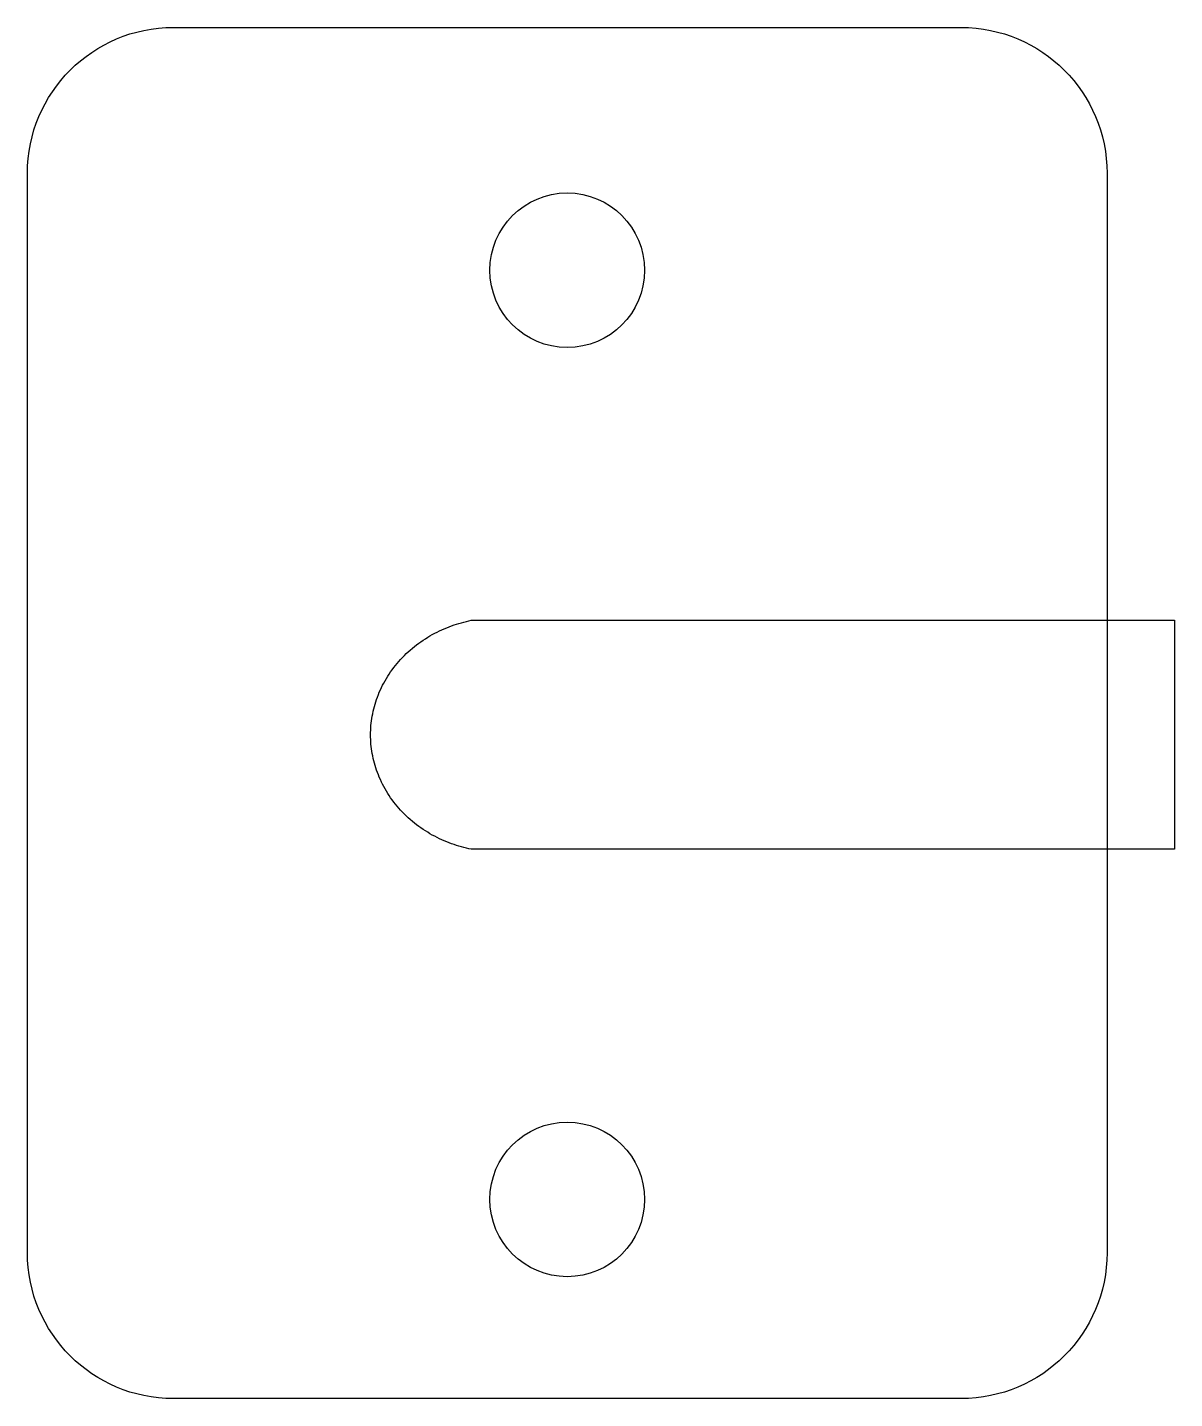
# Model space of a CAD drawing. Extents: x -1018.5 to -979.2, y 1276.5 to 1323.5.
import ezdxf

# ---------------------------------------------------------------- set-up
doc = ezdxf.new("R2010")
doc.units = 0
doc.layers.get('0').update_dxf_attribs({"linetype": 'CONTINUOUS'})

msp = doc.modelspace()

# ---------------------------------------------------------------- linework, layer by layer
for p, q in [((-1013.5, 1323.527), (-986.5, 1323.527)), ((-1018.5, 1281.527), (-1018.5, 1318.527)), ((-981.5, 1318.527), (-981.5, 1281.527)), ((-1004.462, 1302.8), (-1004.38, 1302.84)), ((-1004.38, 1302.84), (-1004.298, 1302.879)), ((-1004.298, 1302.879), (-1004.215, 1302.915)), ((-1004.215, 1302.915), (-1004.132, 1302.95)), ((-1004.132, 1302.95), (-1004.048, 1302.983)), ((-1004.048, 1302.983), (-1003.964, 1303.015)), ((-1003.964, 1303.015), (-1003.88, 1303.044)), ((-1003.88, 1303.044), (-1003.795, 1303.072)), ((-1003.795, 1303.072), (-1003.711, 1303.099)), ((-1003.711, 1303.099), (-1003.626, 1303.123)), ((-1003.626, 1303.123), (-1003.542, 1303.146)), ((-1003.542, 1303.146), (-1003.457, 1303.167)), ((-1003.457, 1303.167), (-1003.373, 1303.187)), ((-1003.373, 1303.187), (-1003.289, 1303.204)), ((-1003.289, 1303.204), (-979.186, 1303.204)), ((-979.186, 1303.204), (-979.186, 1295.354)), ((-1005.164, 1302.361), (-1005.09, 1302.417)), ((-1005.09, 1302.417), (-1005.014, 1302.47)), ((-1005.014, 1302.47), (-1004.938, 1302.523)), ((-1004.938, 1302.523), (-1004.861, 1302.573)), ((-1004.861, 1302.573), (-1004.783, 1302.622)), ((-1004.783, 1302.622), (-1004.704, 1302.669)), ((-1004.704, 1302.669), (-1004.624, 1302.714)), ((-1004.624, 1302.714), (-1004.543, 1302.758)), ((-1004.543, 1302.758), (-1004.462, 1302.8)), ((-1005.709, 1301.864), (-1005.646, 1301.931)), ((-1005.646, 1301.931), (-1005.581, 1301.997)), ((-1005.581, 1301.997), (-1005.515, 1302.061)), ((-1005.515, 1302.061), (-1005.448, 1302.124)), ((-1005.448, 1302.124), (-1005.379, 1302.186)), ((-1005.379, 1302.186), (-1005.308, 1302.246)), ((-1005.308, 1302.246), (-1005.237, 1302.304)), ((-1005.237, 1302.304), (-1005.164, 1302.361)), ((-1006.103, 1301.362), (-1006.052, 1301.437)), ((-1006.052, 1301.437), (-1005.999, 1301.511)), ((-1005.999, 1301.511), (-1005.944, 1301.584)), ((-1005.944, 1301.584), (-1005.888, 1301.656)), ((-1005.888, 1301.656), (-1005.83, 1301.726)), ((-1005.83, 1301.726), (-1005.77, 1301.796)), ((-1005.77, 1301.796), (-1005.709, 1301.864)), ((-1006.368, 1300.897), (-1006.328, 1300.976)), ((-1006.328, 1300.976), (-1006.287, 1301.055)), ((-1006.287, 1301.055), (-1006.244, 1301.133)), ((-1006.244, 1301.133), (-1006.199, 1301.21)), ((-1006.199, 1301.21), (-1006.152, 1301.287)), ((-1006.152, 1301.287), (-1006.103, 1301.362)), ((-1006.561, 1300.413), (-1006.534, 1300.494)), ((-1006.534, 1300.494), (-1006.505, 1300.575)), ((-1006.505, 1300.575), (-1006.473, 1300.656)), ((-1006.473, 1300.656), (-1006.44, 1300.737)), ((-1006.44, 1300.737), (-1006.405, 1300.817)), ((-1006.405, 1300.817), (-1006.368, 1300.897)), ((-1006.668, 1300.004), (-1006.65, 1300.085)), ((-1006.65, 1300.085), (-1006.631, 1300.167)), ((-1006.631, 1300.167), (-1006.61, 1300.249)), ((-1006.61, 1300.249), (-1006.586, 1300.331)), ((-1006.586, 1300.331), (-1006.561, 1300.413)), ((-1006.732, 1299.518), (-1006.726, 1299.598)), ((-1006.726, 1299.598), (-1006.718, 1299.678)), ((-1006.718, 1299.678), (-1006.708, 1299.759)), ((-1006.708, 1299.759), (-1006.697, 1299.841)), ((-1006.697, 1299.841), (-1006.683, 1299.922)), ((-1006.683, 1299.922), (-1006.668, 1300.004)), ((-1006.74, 1299.279), (-1006.739, 1299.358)), ((-1006.739, 1299.2), (-1006.74, 1299.279)), ((-1006.739, 1299.358), (-1006.736, 1299.438)), ((-1006.736, 1299.121), (-1006.739, 1299.2)), ((-1006.736, 1299.438), (-1006.732, 1299.518)), ((-1006.732, 1299.041), (-1006.736, 1299.121)), ((-1006.726, 1298.961), (-1006.732, 1299.041)), ((-1006.718, 1298.88), (-1006.726, 1298.961)), ((-1006.708, 1298.799), (-1006.718, 1298.88)), ((-1006.697, 1298.718), (-1006.708, 1298.799)), ((-1006.683, 1298.637), (-1006.697, 1298.718)), ((-1006.668, 1298.555), (-1006.683, 1298.637)), ((-1006.65, 1298.473), (-1006.668, 1298.555)), ((-1006.631, 1298.391), (-1006.65, 1298.473)), ((-1006.61, 1298.31), (-1006.631, 1298.391)), ((-1006.586, 1298.228), (-1006.61, 1298.31)), ((-1006.561, 1298.146), (-1006.586, 1298.228)), ((-1006.534, 1298.065), (-1006.561, 1298.146)), ((-1006.505, 1297.983), (-1006.534, 1298.065)), ((-1006.473, 1297.902), (-1006.505, 1297.983)), ((-1006.44, 1297.822), (-1006.473, 1297.902)), ((-1006.405, 1297.742), (-1006.44, 1297.822)), ((-1006.368, 1297.662), (-1006.405, 1297.742)), ((-1006.328, 1297.583), (-1006.368, 1297.662)), ((-1006.287, 1297.504), (-1006.328, 1297.583)), ((-1006.244, 1297.426), (-1006.287, 1297.504)), ((-1006.199, 1297.349), (-1006.244, 1297.426)), ((-1006.152, 1297.272), (-1006.199, 1297.349)), ((-1006.103, 1297.196), (-1006.152, 1297.272)), ((-1006.052, 1297.122), (-1006.103, 1297.196)), ((-1005.999, 1297.048), (-1006.052, 1297.122)), ((-1005.944, 1296.975), (-1005.999, 1297.048)), ((-1005.888, 1296.903), (-1005.944, 1296.975)), ((-1005.83, 1296.833), (-1005.888, 1296.903)), ((-1005.77, 1296.763), (-1005.83, 1296.833)), ((-1005.709, 1296.695), (-1005.77, 1296.763)), ((-1005.646, 1296.628), (-1005.709, 1296.695)), ((-1005.581, 1296.562), (-1005.646, 1296.628)), ((-1005.515, 1296.498), (-1005.581, 1296.562)), ((-1005.448, 1296.435), (-1005.515, 1296.498)), ((-1005.379, 1296.373), (-1005.448, 1296.435)), ((-1005.308, 1296.313), (-1005.379, 1296.373)), ((-1005.237, 1296.255), (-1005.308, 1296.313)), ((-1005.164, 1296.198), (-1005.237, 1296.255)), ((-1005.09, 1296.142), (-1005.164, 1296.198)), ((-1005.014, 1296.088), (-1005.09, 1296.142)), ((-1004.938, 1296.036), (-1005.014, 1296.088)), ((-1004.861, 1295.986), (-1004.938, 1296.036)), ((-1004.783, 1295.937), (-1004.861, 1295.986)), ((-1004.704, 1295.89), (-1004.783, 1295.937)), ((-1004.624, 1295.844), (-1004.704, 1295.89)), ((-1004.543, 1295.801), (-1004.624, 1295.844)), ((-1004.462, 1295.759), (-1004.543, 1295.801)), ((-1004.38, 1295.719), (-1004.462, 1295.759)), ((-1004.298, 1295.68), (-1004.38, 1295.719)), ((-1004.215, 1295.644), (-1004.298, 1295.68)), ((-1004.132, 1295.609), (-1004.215, 1295.644)), ((-1004.048, 1295.575), (-1004.132, 1295.609)), ((-1003.964, 1295.544), (-1004.048, 1295.575)), ((-1003.88, 1295.514), (-1003.964, 1295.544)), ((-1003.795, 1295.486), (-1003.88, 1295.514)), ((-1003.711, 1295.46), (-1003.795, 1295.486)), ((-1003.626, 1295.436), (-1003.711, 1295.46)), ((-1003.542, 1295.413), (-1003.626, 1295.436)), ((-1003.457, 1295.392), (-1003.542, 1295.413)), ((-1003.373, 1295.372), (-1003.457, 1295.392)), ((-1003.289, 1295.354), (-1003.373, 1295.372)), ((-979.186, 1295.354), (-1003.289, 1295.354)), ((-986.5, 1276.527), (-1013.5, 1276.527))]:
    msp.add_line(p, q)
for centre in [(-1000, 1315.204), (-1000, 1283.354)]:
    msp.add_circle(centre, 2.65)
at = {"extrusion": (0, 0, -1)}
for centre, start, end in [((1013.5, 1318.527), 0, 90), ((986.5, 1318.527), 90, 180), ((1013.5, 1281.527), 270, 0), ((986.5, 1281.527), 180, 270)]:
    msp.add_arc(centre, 5, start, end, dxfattribs=at)

doc.saveas('drawing.dxf')
